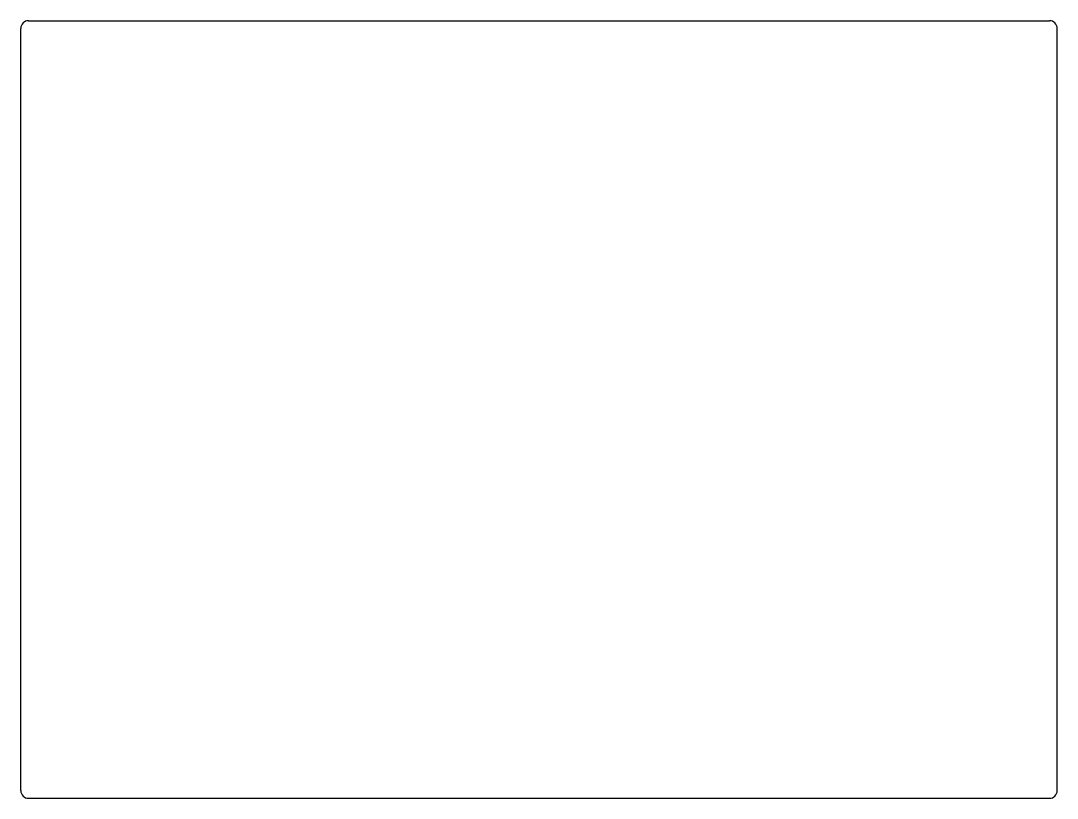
# Model space of a CAD drawing. Header units: millimetres. Extents: x 134 to 268, y -197 to -96.
import ezdxf

# ---------------------------------------------------------------- set-up
doc = ezdxf.new("R2010")
doc.units = ezdxf.units.MM

msp = doc.modelspace()

# ---------------------------------------------------------------- linework, layer by layer
for p, q in [((134.375, -195.61875), (134.375, -97.275)), ((135.375, -96.275), (267.05625, -96.275)), ((268.05625, -195.61875), (268.05625, -97.275)), ((135.375, -196.61875), (267.05625, -196.61875))]:
    msp.add_line(p, q)
for centre, start, end in [((135.375, -97.275), 90, 180), ((267.05625, -97.275), 0, 90), ((135.375, -195.61875), 180, 270), ((267.05625, -195.61875), 270, 0)]:
    msp.add_arc(centre, 1, start, end)

doc.saveas('drawing.dxf')
